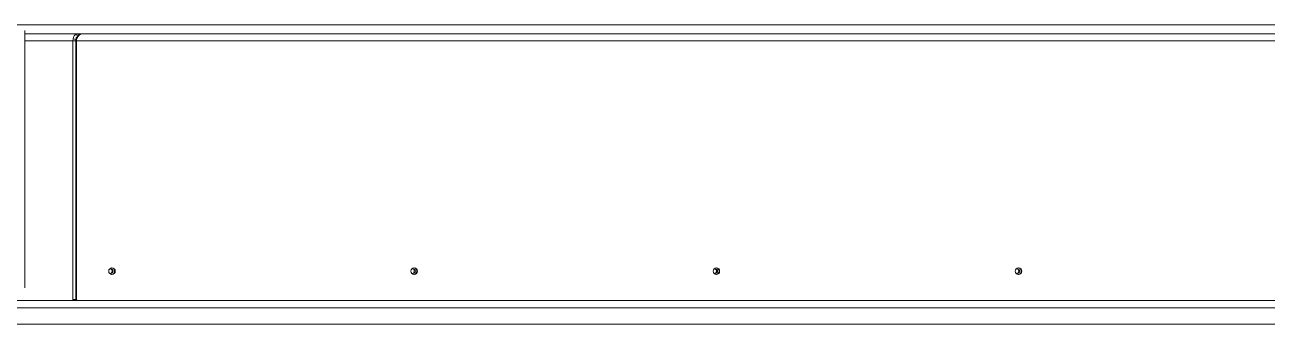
# Model space of a CAD drawing. Header units: millimetres. Extents: x 0 to 197, y 0 to 196.
# Drawn here: x 94.4 to 135.94, y 146.53 to 156.53 of the extents above; entities that cross this region are included whole.
import ezdxf

# ---------------------------------------------------------------- set-up
doc = ezdxf.new("R2010")
doc.units = ezdxf.units.MM

msp = doc.modelspace()

# ---------------------------------------------------------------- linework, layer by layer
at = {"color": 7, "linetype": 'Continuous', "lineweight": 15}
for p, q in [((151.544, 156.532), (81.761, 156.532)), ((94.404, 147.748), (94.404, 156.341)), ((96.189, 156.232), (94.404, 156.232)), ((96.132, 156.223), (96.159, 156.127)), ((96.189, 156.232), (96.189, 156.132)), ((96.267, 156.232), (96.189, 156.232)), ((96.267, 156.232), (148.567, 156.232)), ((96.014, 156.067), (96.006, 156.002)), ((96.006, 156.002), (96.104, 156.002)), ((96.006, 156.002), (96.006, 147.352)), ((96.014, 156.067), (96.108, 156.039)), ((96.108, 156.039), (96.104, 156.002)), ((96.104, 156.002), (96.104, 147.352)), ((96.104, 155.932), (96.108, 155.932)), ((96.108, 155.857), (96.104, 155.857)), ((96.108, 156.002), (96.112, 156.039)), ((96.13, 156.002), (96.108, 156.002)), ((96.108, 156.002), (96.108, 147.352)), ((96.12, 156.05), (96.112, 156.039)), ((96.119, 156.082), (96.143, 156.082)), ((96.153, 156.096), (96.129, 156.061)), ((96.133, 156.067), (96.129, 156.062)), ((96.13, 156.002), (96.133, 156.067)), ((96.13, 156.002), (96.13, 147.352)), ((96.13, 156.002), (148.518, 156.002)), ((96.001, 147.327), (93.301, 147.327)), ((96.001, 147.327), (96.098, 147.327)), ((96.104, 147.352), (96.006, 147.352)), ((96.098, 147.327), (96.132, 147.327)), ((96.104, 147.347), (96.108, 147.358)), ((96.13, 147.352), (96.108, 147.352)), ((96.132, 147.327), (96.154, 147.327)), ((96.154, 147.327), (148.494, 147.327)), ((81.816, 146.532), (153.519, 146.532))]:
    msp.add_line(p, q, dxfattribs=at)
at = {"color": 8, "linetype": 'Continuous', "lineweight": 15}
for p, q in [((96.006, 156.002), (94.404, 156.002)), ((96.104, 155.357), (96.108, 155.357)), ((96.104, 148.802), (96.108, 148.802)), ((96.108, 147.552), (96.104, 147.552)), ((75.183, 147.082), (153.558, 147.082))]:
    msp.add_line(p, q, dxfattribs=at)
at = {"color": 7, "linetype": 'Continuous', "lineweight": 15, "flags": 128}
for points in [[(96.189, 156.232), (96.157, 156.229), (96.132, 156.223)], [(96.262, 156.223), (96.269, 156.229), (96.267, 156.232)], [(96.159, 156.127), (96.122, 156.094), (96.108, 156.039)], [(96.108, 148.821), (96.107, 148.819), (96.104, 148.816)], [(97.207, 148.302), (97.216, 148.345), (97.24, 148.381), (97.275, 148.406), (97.317, 148.414), (97.359, 148.406), (97.395, 148.381), (97.419, 148.345), (97.427, 148.302), (97.419, 148.259), (97.395, 148.222), (97.359, 148.198), (97.317, 148.189), (97.275, 148.198), (97.24, 148.222), (97.216, 148.259), (97.207, 148.302)], [(107.312, 148.302), (107.32, 148.345), (107.344, 148.381), (107.38, 148.406), (107.422, 148.414), (107.464, 148.406), (107.499, 148.381), (107.523, 148.345), (107.532, 148.302), (107.523, 148.259), (107.499, 148.222), (107.464, 148.198), (107.422, 148.189), (107.38, 148.198), (107.344, 148.222), (107.32, 148.259), (107.312, 148.302)], [(117.416, 148.302), (117.425, 148.345), (117.449, 148.381), (117.484, 148.406), (117.526, 148.414), (117.568, 148.406), (117.604, 148.381), (117.628, 148.345), (117.636, 148.302), (117.628, 148.259), (117.604, 148.222), (117.568, 148.198), (117.526, 148.189), (117.484, 148.198), (117.449, 148.222), (117.425, 148.259), (117.416, 148.302)], [(127.521, 148.302), (127.529, 148.345), (127.553, 148.381), (127.589, 148.406), (127.631, 148.414), (127.673, 148.406), (127.708, 148.381), (127.732, 148.345), (127.741, 148.302), (127.732, 148.259), (127.708, 148.222), (127.673, 148.198), (127.631, 148.189), (127.589, 148.198), (127.553, 148.222), (127.529, 148.259), (127.521, 148.302)]]:
    msp.add_lwpolyline(points, dxfattribs=at)
at = {"color": 7, "linetype": 'Continuous', "lineweight": 15}
for centre, radius, start, end in [((96.199, 156.05), 0.185, 111.1453, 174.8085), ((96.608, 155.806), 0.542, 129.6793, 151.2074), ((97.274, 148.302), 0.0819, 238.1272, 121.8728), ((97.24, 148.302), 0.0828, 282.7425, 77.2575), ((97.293, 148.302), 0.113, 276.7734, 83.2266), ((107.379, 148.302), 0.0819, 238.1272, 121.8728), ((107.344, 148.302), 0.0828, 282.7425, 77.2575), ((107.398, 148.302), 0.113, 276.7734, 83.2266), ((117.483, 148.302), 0.0819, 238.1272, 121.8728), ((117.449, 148.302), 0.0828, 282.7425, 77.2575), ((117.502, 148.302), 0.113, 276.7734, 83.2266), ((127.588, 148.302), 0.0819, 238.1272, 121.8728), ((127.553, 148.302), 0.0828, 282.7425, 77.2575), ((127.607, 148.302), 0.113, 276.7734, 83.2266), ((95.973, 147.346), 0.0334, 325.2532, 10.2677), ((96.071, 147.346), 0.0334, 325.2532, 10.2677), ((96.133, 147.351), 0.0247, 179.3179, 269.3013), ((96.154, 147.351), 0.0247, 179.3179, 269.3013)]:
    msp.add_arc(centre, radius, start, end, dxfattribs=at)

doc.saveas('drawing.dxf')
